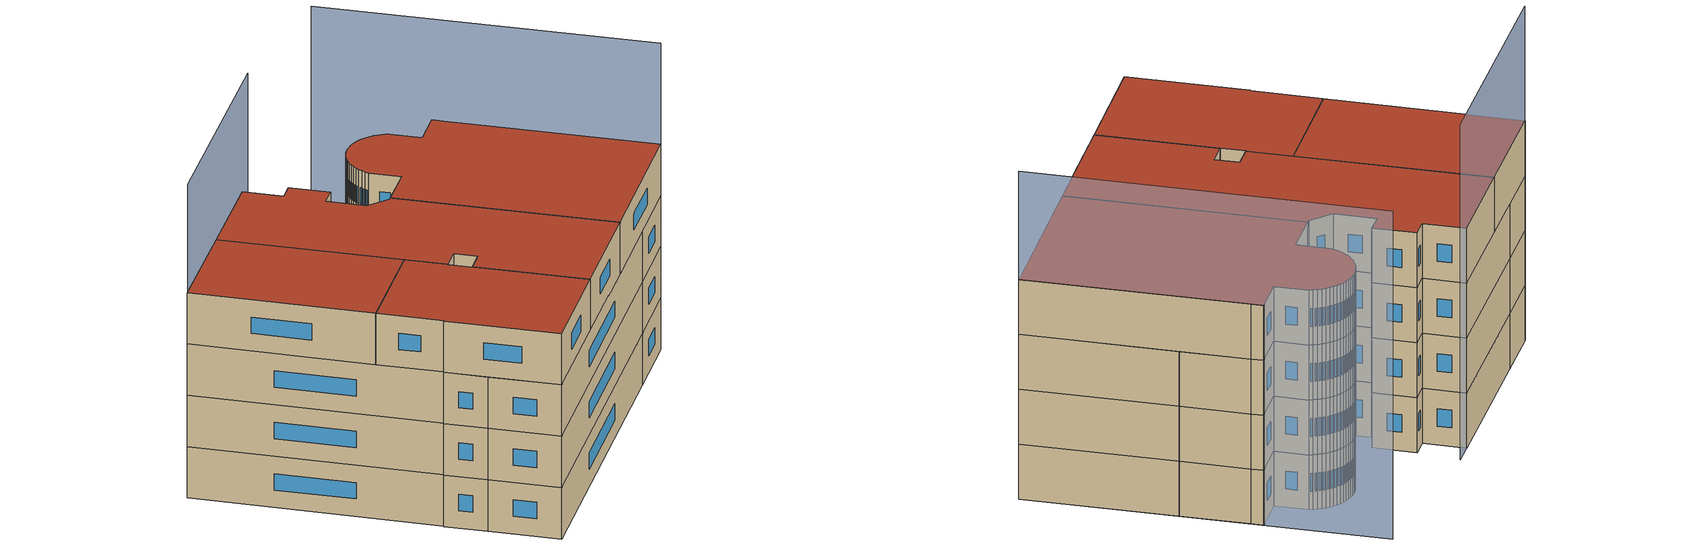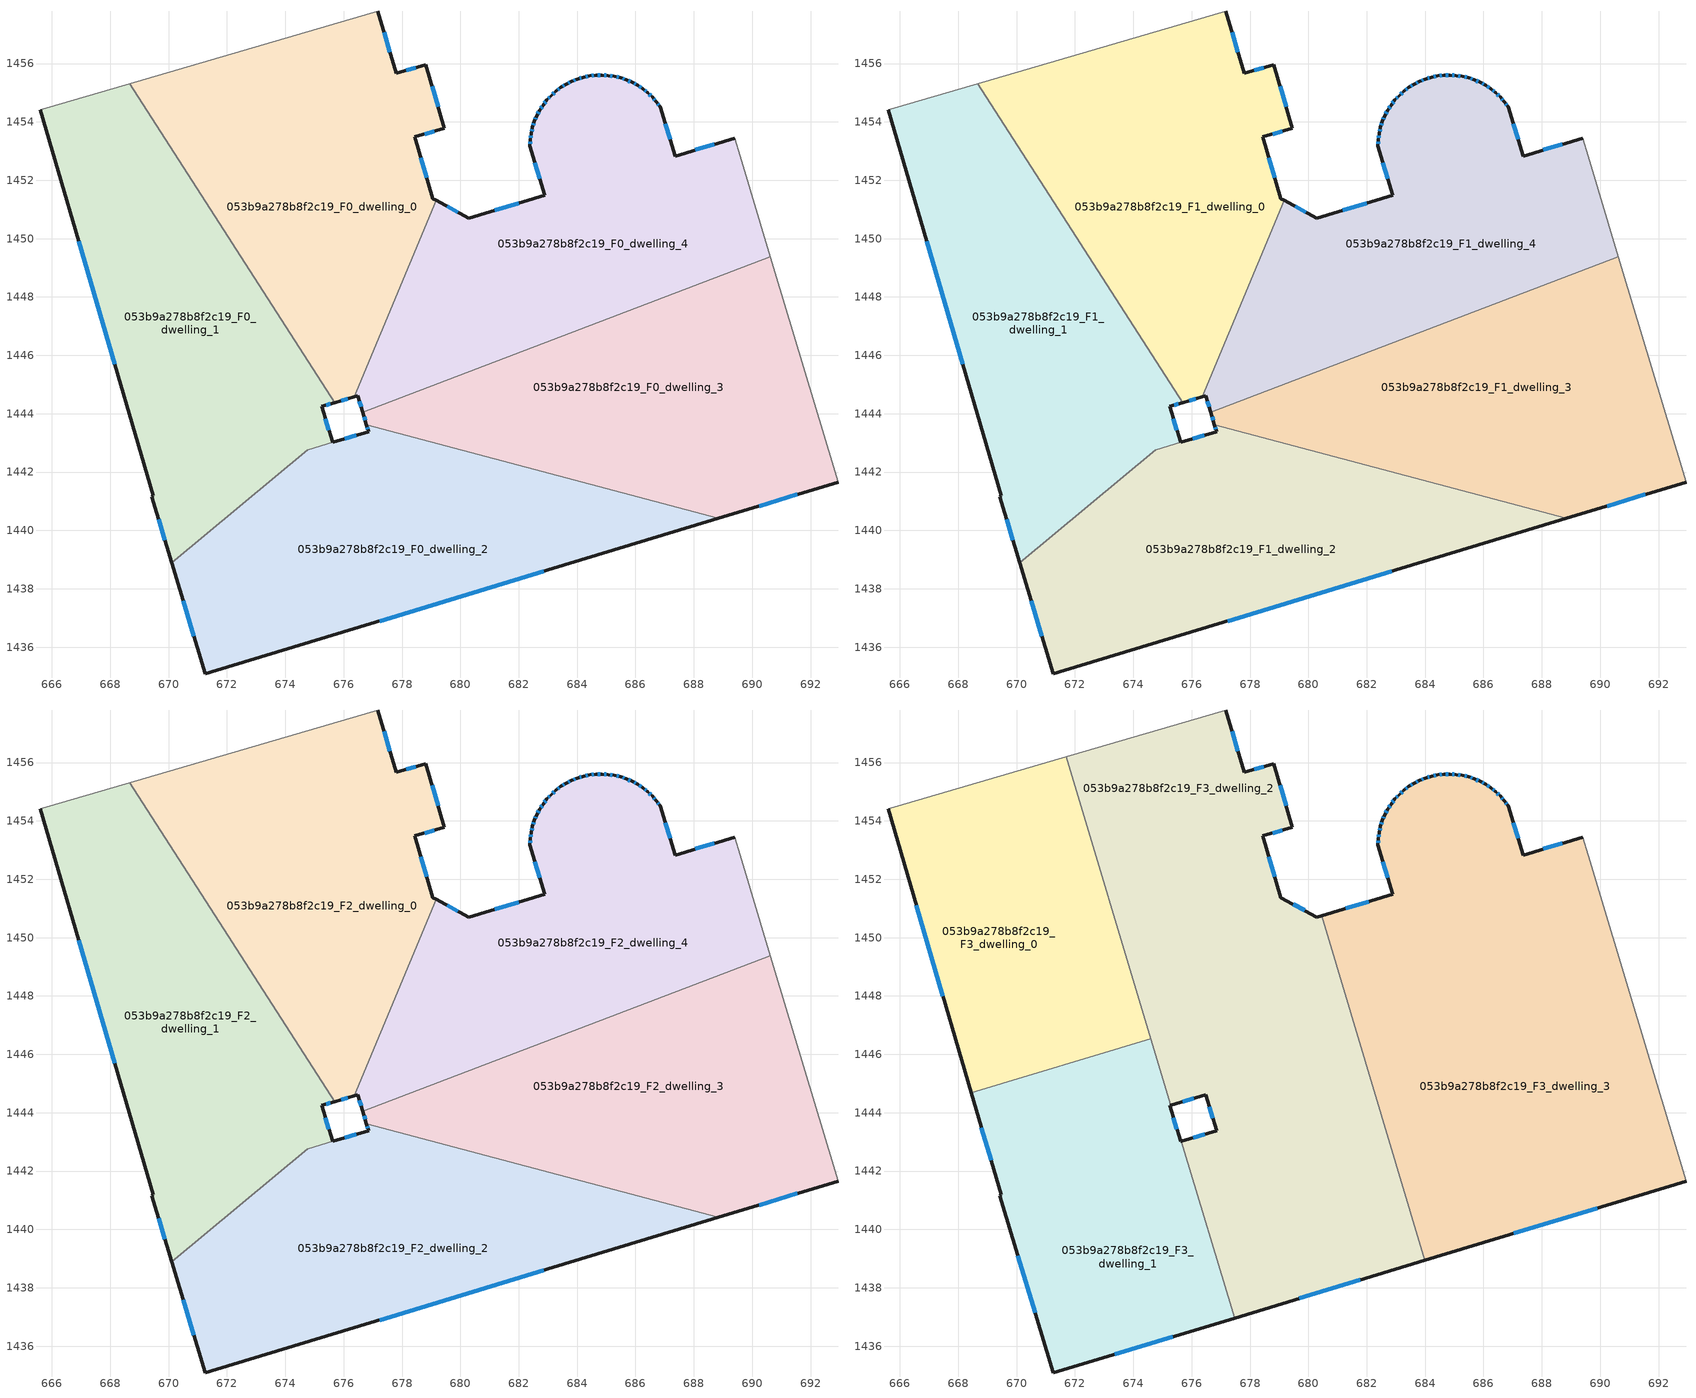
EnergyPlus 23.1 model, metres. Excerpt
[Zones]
053b9a278b8f2c19_F0_dwelling_0
 floor ground (EU_floor_Construction): 678.81,1455.96 679.45,1453.78 678.44,1453.48 679.05,1451.37 679.17,1451.31 676.37,1444.59 675.69,1444.38 668.66,1455.31 677.17,1457.8 677.8,1455.66 z0
 wall outside (EU_wall_Construction): 679.17,1451.31 679.05,1451.37 678.44,1453.48 679.45,1453.78 678.81,1455.96 677.8,1455.66 677.17,1457.8 / 675.69,1444.38 676.37,1444.59 z0:3
 wall to 053b9a278b8f2c19_F0_dwelling_4 (EU_wall_Construction): 676.37,1444.59 679.17,1451.31 z0:3
 wall to 053b9a278b8f2c19_F0_dwelling_1 (EU_wall_Construction): 668.66,1455.31 675.69,1444.38 z0:3
 wall adiabatic (EU_wall_Construction): 677.17,1457.8 668.66,1455.31 z0:3
 window (EU_Window_Construction): 678.84,1452.09 678.65,1452.77 / 675.92,1444.45 676.14,1444.52 / 677.59,1456.39 677.38,1457.07 / 678.47,1455.86 678.14,1455.76 / 679.23,1454.52 679.03,1455.22 / 678.78,1453.58 679.11,1453.68 z1.02:1.98
053b9a278b8f2c19_F0_dwelling_1
 floor ground (EU_floor_Construction): 668.66,1455.31 675.69,1444.38 675.25,1444.25 675.62,1443.01 674.78,1442.76 670.11,1438.89 669.42,1441.16 669.47,1441.19 665.59,1454.42 665.66,1454.43 z0
 wall outside (EU_wall_Construction): 665.59,1454.42 669.47,1441.19 669.42,1441.16 670.11,1438.89 / 675.62,1443.01 675.25,1444.25 675.69,1444.38 z0:3
 wall adiabatic (EU_wall_Construction): 668.66,1455.31 665.66,1454.43 665.59,1454.42 z0:3
 wall to 053b9a278b8f2c19_F0_dwelling_2 (EU_wall_Construction): 670.11,1438.89 674.78,1442.76 675.62,1443.01 z0:3
 window (EU_Window_Construction): 669.66,1440.38 669.87,1439.66 / 666.91,1449.92 668.15,1445.69 / 675.4,1444.29 675.54,1444.34 / 675.49,1443.43 675.37,1443.83 z1.02:1.98
053b9a278b8f2c19_F0_dwelling_2
 floor ground (EU_floor_Construction): 688.84,1440.41 671.26,1435.08 670.11,1438.89 674.78,1442.76 676.85,1443.39 676.78,1443.62 z0
 wall outside (EU_wall_Construction): 676.78,1443.62 676.85,1443.39 675.62,1443.02 / 670.11,1438.89 671.26,1435.08 688.84,1440.41 z0:3
 wall to 053b9a278b8f2c19_F0_dwelling_3 (EU_wall_Construction): 688.84,1440.41 676.78,1443.62 z0:3
 window (EU_Window_Construction): 676.43,1443.26 676.04,1443.14 / 676.81,1443.54 676.83,1443.47 / 677.24,1436.89 682.86,1438.6 / 670.5,1437.59 670.87,1436.37 z1.02:1.98
053b9a278b8f2c19_F0_dwelling_3
 floor ground (EU_floor_Construction): 690.62,1449.38 692.94,1441.66 688.84,1440.41 676.78,1443.62 676.65,1444.05 z0
 wall outside (EU_wall_Construction): 676.65,1444.05 676.78,1443.62 / 688.84,1440.41 692.94,1441.66 z0:3
 wall to 053b9a278b8f2c19_F0_dwelling_4 (EU_wall_Construction): 690.62,1449.38 676.65,1444.05 z0:3
 wall adiabatic (EU_wall_Construction): 692.94,1441.66 690.62,1449.38 z0:3
 window (EU_Window_Construction): 676.7,1443.9 676.74,1443.77 / 690.23,1440.84 691.54,1441.23 z1.02:1.98
053b9a278b8f2c19_F0_dwelling_4
 floor ground (EU_floor_Construction): 689.4,1453.44 689.59,1452.83 690.62,1449.38 676.65,1444.05 676.48,1444.62 676.37,1444.59 679.17,1451.31 680.29,1450.71 682.89,1451.48 682.38,1453.18 682.4,1453.39 682.42,1453.6 682.47,1453.81 682.54,1454.01 682.61,1454.21 682.72,1454.41 682.84,1454.58 682.96,1454.75 683.11,1454.9 683.27,1455.06 683.45,1455.18 683.62,1455.29 683.81,1455.39 684.01,1455.47 684.22,1455.53 684.43,1455.58 684.64,1455.6 684.86,1455.6 685.07,1455.59 685.28,1455.56 685.49,1455.51 685.69,1455.44 685.89,1455.35 686.07,1455.25 686.26,1455.14 686.42,1455 686.57,1454.85 686.71,1454.69 686.85,1454.52 687.36,1452.83 z0
 wall outside (EU_wall_Construction): 689.4,1453.44 687.36,1452.83 686.85,1454.52 686.71,1454.69 686.57,1454.85 686.42,1455 686.26,1455.14 686.07,1455.25 685.89,1455.35 685.69,1455.44 685.49,1455.51 685.28,1455.56 685.07,1455.59 684.86,1455.6 684.64,1455.6 684.43,1455.58 684.22,1455.53 684.01,1455.47 683.81,1455.39 683.62,1455.29 683.45,1455.18 683.27,1455.06 683.11,1454.9 682.96,1454.75 682.84,1454.58 682.72,1454.41 682.61,1454.21 682.54,1454.01 682.47,1453.81 682.42,1453.6 682.4,1453.39 682.38,1453.18 682.89,1451.48 680.29,1450.71 679.17,1451.31 / 676.37,1444.59 676.48,1444.62 676.65,1444.05 z0:3
 wall adiabatic (EU_wall_Construction): 690.62,1449.38 689.59,1452.83 689.4,1453.44 z0:3
 window (EU_Window_Construction): 682.55,1452.6 682.72,1452.06 / 682.39,1453.32 682.39,1453.25 / 682.41,1453.53 682.41,1453.46 / 682.45,1453.74 682.44,1453.67 / 682.51,1453.95 682.49,1453.88 / 682.59,1454.15 682.56,1454.08 / 682.68,1454.34 682.65,1454.28 / 682.8,1454.52 682.76,1454.47 / 682.92,1454.69 682.88,1454.64 / 683.06,1454.85 683.01,1454.8 / 683.21,1455 683.16,1454.96 / 683.39,1455.14 683.33,1455.1 / 683.56,1455.25 683.51,1455.22 / 683.75,1455.35 683.69,1455.32 / 683.94,1455.44 683.88,1455.41 / 684.15,1455.51 684.08,1455.49 / 684.36,1455.56 684.29,1455.55 / 684.57,1455.59 684.5,1455.58 / 684.78,1455.6 684.71,1455.6 / 685,1455.59 684.93,1455.6 / 685.21,1455.57 685.14,1455.58 / 685.42,1455.53 685.35,1455.55 / 685.62,1455.46 685.56,1455.49 / 685.82,1455.38 685.76,1455.41 / 686.01,1455.29 685.95,1455.32 / 686.19,1455.18 686.14,1455.22 / 686.36,1455.05 686.31,1455.09 / 686.52,1454.9 686.47,1454.95 / 686.67,1454.74 686.62,1454.8 / 686.8,1454.58 686.76,1454.63 / 687.18,1453.4 687.02,1453.94 / 688.7,1453.23 688.05,1453.04 / 676.54,1444.43 676.59,1444.24 / 679.91,1450.91 679.55,1451.1 / 682.01,1451.22 681.18,1450.97 z1.02:1.98
053b9a278b8f2c19_F1_dwelling_0
 floor to 053b9a278b8f2c19_F0_dwelling_0 (EU_floor_Construction): 678.81,1455.96 679.45,1453.78 678.44,1453.48 679.05,1451.37 679.17,1451.31 676.37,1444.59 675.69,1444.38 668.66,1455.31 677.17,1457.8 677.8,1455.66 z3
 wall outside (EU_wall_Construction): 679.17,1451.31 679.05,1451.37 678.44,1453.48 679.45,1453.78 678.81,1455.96 677.8,1455.66 677.17,1457.8 / 675.69,1444.38 676.37,1444.59 z3:6
 wall to 053b9a278b8f2c19_F1_dwelling_4 (EU_wall_Construction): 676.37,1444.59 679.17,1451.31 z3:6
 wall to 053b9a278b8f2c19_F1_dwelling_1 (EU_wall_Construction): 668.66,1455.31 675.69,1444.38 z3:6
 wall adiabatic (EU_wall_Construction): 677.17,1457.8 668.66,1455.31 z3:6
 window (EU_Window_Construction): 678.84,1452.09 678.65,1452.77 / 675.92,1444.45 676.14,1444.52 / 677.59,1456.39 677.38,1457.07 / 678.47,1455.86 678.14,1455.76 / 679.23,1454.52 679.03,1455.22 / 678.78,1453.58 679.11,1453.68 z4.02:4.98
053b9a278b8f2c19_F1_dwelling_1
 floor to 053b9a278b8f2c19_F0_dwelling_1 (EU_floor_Construction): 668.66,1455.31 675.69,1444.38 675.25,1444.25 675.62,1443.01 674.78,1442.76 670.11,1438.89 669.42,1441.16 669.47,1441.19 665.59,1454.42 665.66,1454.43 z3
 wall outside (EU_wall_Construction): 665.59,1454.42 669.47,1441.19 669.42,1441.16 670.11,1438.89 / 675.62,1443.01 675.25,1444.25 675.69,1444.38 z3:6
 wall adiabatic (EU_wall_Construction): 668.66,1455.31 665.66,1454.43 665.59,1454.42 z3:6
 wall to 053b9a278b8f2c19_F1_dwelling_2 (EU_wall_Construction): 670.11,1438.89 674.78,1442.76 675.62,1443.01 z3:6
 window (EU_Window_Construction): 669.66,1440.38 669.87,1439.66 / 666.91,1449.92 668.15,1445.69 / 675.4,1444.29 675.54,1444.34 / 675.49,1443.43 675.37,1443.83 z4.02:4.98
053b9a278b8f2c19_F1_dwelling_2
 floor to 053b9a278b8f2c19_F0_dwelling_2 (EU_floor_Construction): 688.84,1440.41 671.26,1435.08 670.11,1438.89 674.78,1442.76 676.85,1443.39 676.78,1443.62 z3
 wall outside (EU_wall_Construction): 676.78,1443.62 676.85,1443.39 675.62,1443.02 / 670.11,1438.89 671.26,1435.08 688.84,1440.41 z3:6
 wall to 053b9a278b8f2c19_F1_dwelling_3 (EU_wall_Construction): 688.84,1440.41 676.78,1443.62 z3:6
 window (EU_Window_Construction): 676.43,1443.26 676.04,1443.14 / 676.81,1443.54 676.83,1443.47 / 677.24,1436.89 682.86,1438.6 / 670.5,1437.59 670.87,1436.37 z4.02:4.98
053b9a278b8f2c19_F1_dwelling_3
 floor to 053b9a278b8f2c19_F0_dwelling_3 (EU_floor_Construction): 690.62,1449.38 692.94,1441.66 688.84,1440.41 676.78,1443.62 676.65,1444.05 z3
 wall outside (EU_wall_Construction): 676.65,1444.05 676.78,1443.62 / 688.84,1440.41 692.94,1441.66 z3:6
 wall to 053b9a278b8f2c19_F1_dwelling_4 (EU_wall_Construction): 690.62,1449.38 676.65,1444.05 z3:6
 wall adiabatic (EU_wall_Construction): 692.94,1441.66 690.62,1449.38 z3:6
 window (EU_Window_Construction): 676.7,1443.9 676.74,1443.77 / 690.23,1440.84 691.54,1441.23 z4.02:4.98
053b9a278b8f2c19_F1_dwelling_4
 floor to 053b9a278b8f2c19_F0_dwelling_4 (EU_floor_Construction): 689.4,1453.44 689.59,1452.83 690.62,1449.38 676.65,1444.05 676.48,1444.62 676.37,1444.59 679.17,1451.31 680.29,1450.71 682.89,1451.48 682.38,1453.18 682.4,1453.39 682.42,1453.6 682.47,1453.81 682.54,1454.01 682.61,1454.21 682.72,1454.41 682.84,1454.58 682.96,1454.75 683.11,1454.9 683.27,1455.06 683.45,1455.18 683.62,1455.29 683.81,1455.39 684.01,1455.47 684.22,1455.53 684.43,1455.58 684.64,1455.6 684.86,1455.6 685.07,1455.59 685.28,1455.56 685.49,1455.51 685.69,1455.44 685.89,1455.35 686.07,1455.25 686.26,1455.14 686.42,1455 686.57,1454.85 686.71,1454.69 686.85,1454.52 687.36,1452.83 z3
 wall outside (EU_wall_Construction): 689.4,1453.44 687.36,1452.83 686.85,1454.52 686.71,1454.69 686.57,1454.85 686.42,1455 686.26,1455.14 686.07,1455.25 685.89,1455.35 685.69,1455.44 685.49,1455.51 685.28,1455.56 685.07,1455.59 684.86,1455.6 684.64,1455.6 684.43,1455.58 684.22,1455.53 684.01,1455.47 683.81,1455.39 683.62,1455.29 683.45,1455.18 683.27,1455.06 683.11,1454.9 682.96,1454.75 682.84,1454.58 682.72,1454.41 682.61,1454.21 682.54,1454.01 682.47,1453.81 682.42,1453.6 682.4,1453.39 682.38,1453.18 682.89,1451.48 680.29,1450.71 679.17,1451.31 / 676.37,1444.59 676.48,1444.62 676.65,1444.05 z3:6
 wall adiabatic (EU_wall_Construction): 690.62,1449.38 689.59,1452.83 689.4,1453.44 z3:6
 window (EU_Window_Construction): 682.55,1452.6 682.72,1452.06 / 682.39,1453.32 682.39,1453.25 / 682.41,1453.53 682.41,1453.46 / 682.45,1453.74 682.44,1453.67 / 682.51,1453.95 682.49,1453.88 / 682.59,1454.15 682.56,1454.08 / 682.68,1454.34 682.65,1454.28 / 682.8,1454.52 682.76,1454.47 / 682.92,1454.69 682.88,1454.64 / 683.06,1454.85 683.01,1454.8 / 683.21,1455 683.16,1454.96 / 683.39,1455.14 683.33,1455.1 / 683.56,1455.25 683.51,1455.22 / 683.75,1455.35 683.69,1455.32 / 683.94,1455.44 683.88,1455.41 / 684.15,1455.51 684.08,1455.49 / 684.36,1455.56 684.29,1455.55 / 684.57,1455.59 684.5,1455.58 / 684.78,1455.6 684.71,1455.6 / 685,1455.59 684.93,1455.6 / 685.21,1455.57 685.14,1455.58 / 685.42,1455.53 685.35,1455.55 / 685.62,1455.46 685.56,1455.49 / 685.82,1455.38 685.76,1455.41 / 686.01,1455.29 685.95,1455.32 / 686.19,1455.18 686.14,1455.22 / 686.36,1455.05 686.31,1455.09 / 686.52,1454.9 686.47,1454.95 / 686.67,1454.74 686.62,1454.8 / 686.8,1454.58 686.76,1454.63 / 687.18,1453.4 687.02,1453.94 / 688.7,1453.23 688.05,1453.04 / 676.54,1444.43 676.59,1444.24 / 679.91,1450.91 679.55,1451.1 / 682.01,1451.22 681.18,1450.97 z4.02:4.98
053b9a278b8f2c19_F2_dwelling_0
 floor to 053b9a278b8f2c19_F1_dwelling_0 (EU_floor_Construction): 678.81,1455.96 679.45,1453.78 678.44,1453.48 679.05,1451.37 679.17,1451.31 676.37,1444.59 675.69,1444.38 668.66,1455.31 677.17,1457.8 677.8,1455.66 z6
 wall outside (EU_wall_Construction): 679.17,1451.31 679.05,1451.37 678.44,1453.48 679.45,1453.78 678.81,1455.96 677.8,1455.66 677.17,1457.8 / 675.69,1444.38 676.37,1444.59 z6:9
 wall to 053b9a278b8f2c19_F2_dwelling_4 (EU_wall_Construction): 676.37,1444.59 679.17,1451.31 z6:9
 wall to 053b9a278b8f2c19_F2_dwelling_1 (EU_wall_Construction): 668.66,1455.31 675.69,1444.38 z6:9
 wall adiabatic (EU_wall_Construction): 677.17,1457.8 668.66,1455.31 z6:9
 window (EU_Window_Construction): 678.84,1452.09 678.65,1452.77 / 675.92,1444.45 676.14,1444.52 / 677.59,1456.39 677.38,1457.07 / 678.47,1455.86 678.14,1455.76 / 679.23,1454.52 679.03,1455.22 / 678.78,1453.58 679.11,1453.68 z7.02:7.98
053b9a278b8f2c19_F2_dwelling_1
 floor to 053b9a278b8f2c19_F1_dwelling_1 (EU_floor_Construction): 668.66,1455.31 675.69,1444.38 675.25,1444.25 675.62,1443.01 674.78,1442.76 670.11,1438.89 669.42,1441.16 669.47,1441.19 665.59,1454.42 665.66,1454.43 z6
 wall outside (EU_wall_Construction): 665.59,1454.42 669.47,1441.19 669.42,1441.16 670.11,1438.89 / 675.62,1443.01 675.25,1444.25 675.69,1444.38 z6:9
 wall adiabatic (EU_wall_Construction): 668.66,1455.31 665.66,1454.43 665.59,1454.42 z6:9
 wall to 053b9a278b8f2c19_F2_dwelling_2 (EU_wall_Construction): 670.11,1438.89 674.78,1442.76 675.62,1443.01 z6:9
 window (EU_Window_Construction): 669.66,1440.38 669.87,1439.66 / 666.91,1449.92 668.15,1445.69 / 675.4,1444.29 675.54,1444.34 / 675.49,1443.43 675.37,1443.83 z7.02:7.98
053b9a278b8f2c19_F2_dwelling_2
 floor to 053b9a278b8f2c19_F1_dwelling_2 (EU_floor_Construction): 688.84,1440.41 671.26,1435.08 670.11,1438.89 674.78,1442.76 676.85,1443.39 676.78,1443.62 z6
 wall outside (EU_wall_Construction): 676.78,1443.62 676.85,1443.39 675.62,1443.02 / 670.11,1438.89 671.26,1435.08 688.84,1440.41 z6:9
 wall to 053b9a278b8f2c19_F2_dwelling_3 (EU_wall_Construction): 688.84,1440.41 676.78,1443.62 z6:9
 window (EU_Window_Construction): 676.43,1443.26 676.04,1443.14 / 676.81,1443.54 676.83,1443.47 / 677.24,1436.89 682.86,1438.6 / 670.5,1437.59 670.87,1436.37 z7.02:7.98
053b9a278b8f2c19_F2_dwelling_3
 floor to 053b9a278b8f2c19_F1_dwelling_3 (EU_floor_Construction): 690.62,1449.38 692.94,1441.66 688.84,1440.41 676.78,1443.62 676.65,1444.05 z6
 wall outside (EU_wall_Construction): 676.65,1444.05 676.78,1443.62 / 688.84,1440.41 692.94,1441.66 z6:9
 wall to 053b9a278b8f2c19_F2_dwelling_4 (EU_wall_Construction): 690.62,1449.38 676.65,1444.05 z6:9
 wall adiabatic (EU_wall_Construction): 692.94,1441.66 690.62,1449.38 z6:9
 window (EU_Window_Construction): 676.7,1443.9 676.74,1443.77 / 690.23,1440.84 691.54,1441.23 z7.02:7.98
053b9a278b8f2c19_F2_dwelling_4
 floor to 053b9a278b8f2c19_F1_dwelling_4 (EU_floor_Construction): 689.4,1453.44 689.59,1452.83 690.62,1449.38 676.65,1444.05 676.48,1444.62 676.37,1444.59 679.17,1451.31 680.29,1450.71 682.89,1451.48 682.38,1453.18 682.4,1453.39 682.42,1453.6 682.47,1453.81 682.54,1454.01 682.61,1454.21 682.72,1454.41 682.84,1454.58 682.96,1454.75 683.11,1454.9 683.27,1455.06 683.45,1455.18 683.62,1455.29 683.81,1455.39 684.01,1455.47 684.22,1455.53 684.43,1455.58 684.64,1455.6 684.86,1455.6 685.07,1455.59 685.28,1455.56 685.49,1455.51 685.69,1455.44 685.89,1455.35 686.07,1455.25 686.26,1455.14 686.42,1455 686.57,1454.85 686.71,1454.69 686.85,1454.52 687.36,1452.83 z6
 wall outside (EU_wall_Construction): 689.4,1453.44 687.36,1452.83 686.85,1454.52 686.71,1454.69 686.57,1454.85 686.42,1455 686.26,1455.14 686.07,1455.25 685.89,1455.35 685.69,1455.44 685.49,1455.51 685.28,1455.56 685.07,1455.59 684.86,1455.6 684.64,1455.6 684.43,1455.58 684.22,1455.53 684.01,1455.47 683.81,1455.39 683.62,1455.29 683.45,1455.18 683.27,1455.06 683.11,1454.9 682.96,1454.75 682.84,1454.58 682.72,1454.41 682.61,1454.21 682.54,1454.01 682.47,1453.81 682.42,1453.6 682.4,1453.39 682.38,1453.18 682.89,1451.48 680.29,1450.71 679.17,1451.31 / 676.37,1444.59 676.48,1444.62 676.65,1444.05 z6:9
 wall adiabatic (EU_wall_Construction): 690.62,1449.38 689.59,1452.83 689.4,1453.44 z6:9
 window (EU_Window_Construction): 682.55,1452.6 682.72,1452.06 / 682.39,1453.32 682.39,1453.25 / 682.41,1453.53 682.41,1453.46 / 682.45,1453.74 682.44,1453.67 / 682.51,1453.95 682.49,1453.88 / 682.59,1454.15 682.56,1454.08 / 682.68,1454.34 682.65,1454.28 / 682.8,1454.52 682.76,1454.47 / 682.92,1454.69 682.88,1454.64 / 683.06,1454.85 683.01,1454.8 / 683.21,1455 683.16,1454.96 / 683.39,1455.14 683.33,1455.1 / 683.56,1455.25 683.51,1455.22 / 683.75,1455.35 683.69,1455.32 / 683.94,1455.44 683.88,1455.41 / 684.15,1455.51 684.08,1455.49 / 684.36,1455.56 684.29,1455.55 / 684.57,1455.59 684.5,1455.58 / 684.78,1455.6 684.71,1455.6 / 685,1455.59 684.93,1455.6 / 685.21,1455.57 685.14,1455.58 / 685.42,1455.53 685.35,1455.55 / 685.62,1455.46 685.56,1455.49 / 685.82,1455.38 685.76,1455.41 / 686.01,1455.29 685.95,1455.32 / 686.19,1455.18 686.14,1455.22 / 686.36,1455.05 686.31,1455.09 / 686.52,1454.9 686.47,1454.95 / 686.67,1454.74 686.62,1454.8 / 686.8,1454.58 686.76,1454.63 / 687.18,1453.4 687.02,1453.94 / 688.7,1453.23 688.05,1453.04 / 676.54,1444.43 676.59,1444.24 / 679.91,1450.91 679.55,1451.1 / 682.01,1451.22 681.18,1450.97 z7.02:7.98
053b9a278b8f2c19_F3_dwelling_0
 floor to 053b9a278b8f2c19_F2_dwelling_1 (EU_floor_Construction): 668.66,1455.31 674.36,1446.45 668.45,1444.68 665.59,1454.42 665.66,1454.43 z9
 floor to 053b9a278b8f2c19_F2_dwelling_0 (EU_floor_Construction): 671.69,1456.2 674.6,1446.53 674.36,1446.45 668.66,1455.31 z9
 wall outside (EU_wall_Construction): 665.59,1454.42 668.45,1444.68 z9:12
 wall to 053b9a278b8f2c19_F3_dwelling_1 (EU_wall_Construction): 668.45,1444.68 674.6,1446.53 z9:12
 wall adiabatic (EU_wall_Construction): 671.69,1456.2 665.66,1454.43 665.59,1454.42 z9:12
 wall to 053b9a278b8f2c19_F3_dwelling_2 (EU_wall_Construction): 674.6,1446.53 671.69,1456.2 z9:12
 window (EU_Window_Construction): 666.56,1451.11 667.48,1447.99 z10.02:10.98
 roof outside (EU_roof_Construction): 674.6,1446.53 671.69,1456.2 665.66,1454.43 665.59,1454.42 668.45,1444.68 z12
053b9a278b8f2c19_F3_dwelling_1
 floor to 053b9a278b8f2c19_F2_dwelling_2 (EU_floor_Construction): 675.65,1443.02 677.47,1436.96 671.26,1435.08 670.11,1438.89 674.78,1442.76 z9
 floor to 053b9a278b8f2c19_F2_dwelling_1 (EU_floor_Construction): 674.85,1445.69 675.28,1444.26 675.25,1444.25 675.62,1443.01 674.78,1442.76 670.11,1438.89 669.42,1441.16 669.47,1441.19 668.45,1444.68 674.36,1446.45 z9
 floor to 053b9a278b8f2c19_F2_dwelling_0 (EU_floor_Construction): 674.6,1446.53 674.85,1445.69 674.36,1446.45 z9
 wall outside (EU_wall_Construction): 675.65,1443.02 675.62,1443.01 675.25,1444.25 675.28,1444.26 / 668.45,1444.68 669.47,1441.19 669.42,1441.16 671.26,1435.08 677.47,1436.96 z9:12
 wall to 053b9a278b8f2c19_F3_dwelling_2 (EU_wall_Construction): 677.47,1436.96 675.65,1443.02 / 675.28,1444.26 674.6,1446.53 z9:12
 window (EU_Window_Construction): 675.49,1443.43 675.37,1443.83 / 673.37,1435.72 675.35,1436.32 / 670.05,1439.09 670.63,1437.15 / 668.8,1443.49 669.12,1442.38 z10.02:10.98
 roof outside (EU_roof_Construction): 677.47,1436.96 675.65,1443.02 675.62,1443.01 675.25,1444.25 675.28,1444.26 674.6,1446.53 668.45,1444.68 669.47,1441.19 669.42,1441.16 671.26,1435.08 z12
053b9a278b8f2c19_F3_dwelling_2
 floor to 053b9a278b8f2c19_F2_dwelling_0 (EU_floor_Construction): 678.81,1455.96 679.45,1453.78 678.44,1453.48 679.05,1451.37 679.17,1451.31 676.37,1444.59 675.69,1444.38 674.85,1445.69 671.69,1456.2 677.17,1457.8 677.8,1455.66 z9
 floor to 053b9a278b8f2c19_F2_dwelling_2 (EU_floor_Construction): 683.09,1441.94 683.99,1438.94 677.47,1436.96 675.65,1443.02 676.85,1443.39 676.78,1443.62 z9
 floor to 053b9a278b8f2c19_F2_dwelling_3 (EU_floor_Construction): 681.86,1446.04 683.09,1441.94 676.78,1443.62 676.65,1444.05 z9
 floor to 053b9a278b8f2c19_F2_dwelling_4 (EU_floor_Construction): 680.45,1450.75 681.86,1446.04 676.65,1444.05 676.48,1444.62 676.37,1444.59 679.17,1451.31 680.29,1450.71 z9
 floor to 053b9a278b8f2c19_F2_dwelling_1 (EU_floor_Construction): 674.85,1445.69 675.69,1444.38 675.28,1444.26 z9
 wall outside (EU_wall_Construction): 680.45,1450.75 680.29,1450.71 679.05,1451.37 678.44,1453.48 679.45,1453.78 678.81,1455.96 677.8,1455.66 677.17,1457.8 / 677.47,1436.96 683.99,1438.94 / 675.28,1444.26 676.48,1444.62 676.85,1443.39 675.65,1443.02 z9:12
 wall to 053b9a278b8f2c19_F3_dwelling_3 (EU_wall_Construction): 683.99,1438.94 680.45,1450.75 z9:12
 wall adiabatic (EU_wall_Construction): 677.17,1457.8 671.69,1456.2 z9:12
 window (EU_Window_Construction): 679.69,1437.64 681.77,1438.27 / 676.44,1443.26 676.06,1443.15 / 676.61,1444.2 676.73,1443.81 / 675.69,1444.38 676.07,1444.5 / 677.59,1456.39 677.38,1457.07 / 678.47,1455.86 678.14,1455.76 / 679.23,1454.52 679.03,1455.22 / 678.78,1453.58 679.11,1453.68 / 678.84,1452.09 678.65,1452.77 / 679.87,1450.93 679.48,1451.15 z10.02:10.98
 roof outside (EU_roof_Construction): 683.99,1438.94 680.45,1450.75 680.29,1450.71 679.05,1451.37 678.44,1453.48 679.45,1453.78 678.81,1455.96 677.8,1455.66 677.17,1457.8 671.69,1456.2 675.28,1444.26 676.48,1444.62 676.85,1443.39 675.65,1443.02 677.47,1436.96 z12
053b9a278b8f2c19_F3_dwelling_3
 floor to 053b9a278b8f2c19_F2_dwelling_3 (EU_floor_Construction): 690.62,1449.38 692.94,1441.66 688.84,1440.41 683.09,1441.94 681.86,1446.04 z9
 floor to 053b9a278b8f2c19_F2_dwelling_4 (EU_floor_Construction): 689.4,1453.44 689.59,1452.83 690.62,1449.38 681.86,1446.04 680.45,1450.75 682.89,1451.48 682.38,1453.18 682.4,1453.39 682.42,1453.6 682.47,1453.81 682.54,1454.01 682.61,1454.21 682.72,1454.41 682.84,1454.58 682.96,1454.75 683.11,1454.9 683.27,1455.06 683.45,1455.18 683.62,1455.29 683.81,1455.39 684.01,1455.47 684.22,1455.53 684.43,1455.58 684.64,1455.6 684.86,1455.6 685.07,1455.59 685.28,1455.56 685.49,1455.51 685.69,1455.44 685.89,1455.35 686.07,1455.25 686.26,1455.14 686.42,1455 686.57,1454.85 686.71,1454.69 686.85,1454.52 687.36,1452.83 z9
 floor to 053b9a278b8f2c19_F2_dwelling_2 (EU_floor_Construction): 688.84,1440.41 683.99,1438.94 683.09,1441.94 z9
 wall outside (EU_wall_Construction): 689.4,1453.44 687.36,1452.83 686.85,1454.52 686.71,1454.69 686.57,1454.85 686.42,1455 686.26,1455.14 686.07,1455.25 685.89,1455.35 685.69,1455.44 685.49,1455.51 685.28,1455.56 685.07,1455.59 684.86,1455.6 684.64,1455.6 684.43,1455.58 684.22,1455.53 684.01,1455.47 683.81,1455.39 683.62,1455.29 683.45,1455.18 683.27,1455.06 683.11,1454.9 682.96,1454.75 682.84,1454.58 682.72,1454.41 682.61,1454.21 682.54,1454.01 682.47,1453.81 682.42,1453.6 682.4,1453.39 682.38,1453.18 682.89,1451.48 680.45,1450.75 / 683.99,1438.94 692.94,1441.66 z9:12
 wall adiabatic (EU_wall_Construction): 692.94,1441.66 689.59,1452.83 689.4,1453.44 z9:12
 window (EU_Window_Construction): 682.45,1453.74 682.44,1453.67 / 682.51,1453.95 682.49,1453.88 / 682.59,1454.15 682.56,1454.08 / 682.68,1454.34 682.65,1454.28 / 682.8,1454.52 682.76,1454.47 / 682.92,1454.69 682.88,1454.64 / 683.06,1454.85 683.01,1454.8 / 683.21,1455 683.16,1454.96 / 683.39,1455.14 683.33,1455.1 / 683.56,1455.25 683.51,1455.22 / 683.75,1455.35 683.69,1455.32 / 683.94,1455.44 683.88,1455.41 / 684.15,1455.51 684.08,1455.49 / 684.36,1455.56 684.29,1455.55 / 684.57,1455.59 684.5,1455.58 / 684.78,1455.6 684.71,1455.6 / 685,1455.59 684.93,1455.6 / 685.21,1455.57 685.14,1455.58 / 685.42,1455.53 685.35,1455.55 / 685.62,1455.46 685.56,1455.49 / 685.82,1455.38 685.76,1455.41 / 686.01,1455.29 685.95,1455.32 / 686.19,1455.18 686.14,1455.22 / 686.36,1455.05 686.31,1455.09 / 686.52,1454.9 686.47,1454.95 / 686.67,1454.74 686.62,1454.8 / 686.8,1454.58 686.76,1454.63 / 687.18,1453.4 687.02,1453.94 / 688.7,1453.23 688.05,1453.04 / 687.04,1439.87 689.9,1440.73 / 682.06,1451.23 681.28,1451 / 682.55,1452.6 682.72,1452.06 / 682.39,1453.32 682.39,1453.25 / 682.41,1453.53 682.41,1453.46 z10.02:10.98
 roof outside (EU_roof_Construction): 692.94,1441.66 689.59,1452.83 689.4,1453.44 687.36,1452.83 686.85,1454.52 686.71,1454.69 686.57,1454.85 686.42,1455 686.26,1455.14 686.07,1455.25 685.89,1455.35 685.69,1455.44 685.49,1455.51 685.28,1455.56 685.07,1455.59 684.86,1455.6 684.64,1455.6 684.43,1455.58 684.22,1455.53 684.01,1455.47 683.81,1455.39 683.62,1455.29 683.45,1455.18 683.27,1455.06 683.11,1454.9 682.96,1454.75 682.84,1454.58 682.72,1454.41 682.61,1454.21 682.54,1454.01 682.47,1453.81 682.42,1453.6 682.4,1453.39 682.38,1453.18 682.89,1451.48 680.45,1450.75 683.99,1438.94 z12
shading: 692.94,1441.66 687.54,1459.63 z0:17.9; 678.41,1458.16 665.66,1454.43 z0:18.3
[Building]
EU S2 Campaign: North Axis=0; Terrain=City; Solar Distribution=FullExterior
[Site:Location]
Vienna: Latitude=48; Longitude=16.5; Time Zone=1; Elevation=183
[SizingPeriod:WeatherFileDays]
AnnualSizingPeriod: Begin Month=1; Begin Day of Month=1; End Month=12; End Day of Month=31; Day of Week for Start Day=Monday; Use Weather File Daylight Saving Period=No; Use Weather File Rain and Snow Indicators=No
[MATERIAL]
EU_InternalMass_Material: Roughness=MediumRough; Thickness=0.1; Conductivity=1; Density=1800; Specific Heat=900; Thermal Absorptance=0.9; Solar Absorptance=0.7; Visible Absorptance=0.7
[MATERIAL:NOMASS] Roughness=MediumRough; Thermal Absorptance=0.9; Solar Absorptance=0.7; Visible Absorptance=0.7
Name | Thermal Resistance
EU_wall_NoMass | 0.942466
EU_roof_NoMass | 0.551687
EU_floor_NoMass | 0.66527
[WINDOWMATERIAL:SIMPLEGLAZINGSYSTEM]
EU_Window_SimpleGlazing: UFactor=2.03367; Solar Heat Gain Coefficient=0.65; Visible Transmittance=0.65
[CONSTRUCTION]
EU_wall_Construction: EU_wall_NoMass
EU_roof_Construction: EU_roof_NoMass
EU_floor_Construction: EU_floor_NoMass
EU_Window_Construction: EU_Window_SimpleGlazing
EU_InternalMass_Construction: EU_InternalMass_Material
[ZONE] Type=1; Multiplier=1; Ceiling Height=autocalculate; Floor Area=autocalculate; Part of Total Floor Area=Yes
Name | Volume
053b9a278b8f2c19_F0_dwelling_0; 053b9a278b8f2c19_F1_dwelling_0; 053b9a278b8f2c19_F2_dwelling_0 | 232.6875
053b9a278b8f2c19_F3_dwelling_0 | 193.909
053b9a278b8f2c19_F0_dwelling_1; 053b9a278b8f2c19_F1_dwelling_1; 053b9a278b8f2c19_F2_dwelling_1 | 233.175
053b9a278b8f2c19_F3_dwelling_1 | 193.917
053b9a278b8f2c19_F0_dwelling_2 | 232.172
053b9a278b8f2c19_F1_dwelling_2; 053b9a278b8f2c19_F2_dwelling_2 | 232.176
053b9a278b8f2c19_F3_dwelling_2 | 387.791
053b9a278b8f2c19_F0_dwelling_3; 053b9a278b8f2c19_F1_dwelling_3; 053b9a278b8f2c19_F2_dwelling_3 | 232.675
053b9a278b8f2c19_F3_dwelling_3 | 387.811
053b9a278b8f2c19_F0_dwelling_4; 053b9a278b8f2c19_F1_dwelling_4; 053b9a278b8f2c19_F2_dwelling_4 | 232.696
[INTERNALMASS] Construction=EU_InternalMass_Construction
Name | Zone or ZoneList | Surface Area
053b9a278b8f2c19_F0_dwelling_0_EU_InternalMass | 053b9a278b8f2c19_F0_dwelling_0 | 77.5629
053b9a278b8f2c19_F0_dwelling_1_EU_InternalMass | 053b9a278b8f2c19_F0_dwelling_1 | 77.7253
053b9a278b8f2c19_F0_dwelling_2_EU_InternalMass | 053b9a278b8f2c19_F0_dwelling_2 | 77.3922
053b9a278b8f2c19_F0_dwelling_3_EU_InternalMass | 053b9a278b8f2c19_F0_dwelling_3 | 77.5583
053b9a278b8f2c19_F0_dwelling_4_EU_InternalMass | 053b9a278b8f2c19_F0_dwelling_4 | 77.5649
053b9a278b8f2c19_F1_dwelling_0_EU_InternalMass | 053b9a278b8f2c19_F1_dwelling_0 | 77.5629
053b9a278b8f2c19_F1_dwelling_1_EU_InternalMass | 053b9a278b8f2c19_F1_dwelling_1 | 77.7253
053b9a278b8f2c19_F1_dwelling_2_EU_InternalMass | 053b9a278b8f2c19_F1_dwelling_2 | 77.3922
053b9a278b8f2c19_F1_dwelling_3_EU_InternalMass | 053b9a278b8f2c19_F1_dwelling_3 | 77.5583
053b9a278b8f2c19_F1_dwelling_4_EU_InternalMass | 053b9a278b8f2c19_F1_dwelling_4 | 77.5649
053b9a278b8f2c19_F2_dwelling_0_EU_InternalMass | 053b9a278b8f2c19_F2_dwelling_0 | 77.5629
053b9a278b8f2c19_F2_dwelling_1_EU_InternalMass | 053b9a278b8f2c19_F2_dwelling_1 | 77.7253
053b9a278b8f2c19_F2_dwelling_2_EU_InternalMass | 053b9a278b8f2c19_F2_dwelling_2 | 77.3922
053b9a278b8f2c19_F2_dwelling_3_EU_InternalMass | 053b9a278b8f2c19_F2_dwelling_3 | 77.5583
053b9a278b8f2c19_F2_dwelling_4_EU_InternalMass | 053b9a278b8f2c19_F2_dwelling_4 | 77.5649
053b9a278b8f2c19_F3_dwelling_0_EU_InternalMass | 053b9a278b8f2c19_F3_dwelling_0 | 64.6364
053b9a278b8f2c19_F3_dwelling_1_EU_InternalMass | 053b9a278b8f2c19_F3_dwelling_1 | 64.6387
053b9a278b8f2c19_F3_dwelling_2_EU_InternalMass | 053b9a278b8f2c19_F3_dwelling_2 | 129.264
053b9a278b8f2c19_F3_dwelling_3_EU_InternalMass | 053b9a278b8f2c19_F3_dwelling_3 | 129.27
[OTHEREQUIPMENT] Fuel Type=Electricity; Design Level Calculation Method=Watts/Area; Power per Zone Floor Area=1; Fraction Latent=0; Fraction Radiant=0; Fraction Lost=0; Carbon Dioxide Generation Rate=0; EndUse Subcategory=EU_Step8_InternalGains
Name | Zone or ZoneList or Space or SpaceList | Schedule
EU_Step8_InternalGain_053b9a278b8f2c19_F0_dwelling_0_f000 | 053b9a278b8f2c19_F0_dwelling_0 | EU_Step8_GainSchedule_053b9a278b8f2c19_F0_dwelling_0_f000
EU_Step8_InternalGain_053b9a278b8f2c19_F0_dwelling_1_f000 | 053b9a278b8f2c19_F0_dwelling_1 | EU_Step8_GainSchedule_053b9a278b8f2c19_F0_dwelling_1_f000
EU_Step8_InternalGain_053b9a278b8f2c19_F0_dwelling_2_f000 | 053b9a278b8f2c19_F0_dwelling_2 | EU_Step8_GainSchedule_053b9a278b8f2c19_F0_dwelling_2_f000
EU_Step8_InternalGain_053b9a278b8f2c19_F0_dwelling_3_f000 | 053b9a278b8f2c19_F0_dwelling_3 | EU_Step8_GainSchedule_053b9a278b8f2c19_F0_dwelling_3_f000
EU_Step8_InternalGain_053b9a278b8f2c19_F0_dwelling_4_f000 | 053b9a278b8f2c19_F0_dwelling_4 | EU_Step8_GainSchedule_053b9a278b8f2c19_F0_dwelling_4_f000
EU_Step8_InternalGain_053b9a278b8f2c19_F1_dwelling_0_f000 | 053b9a278b8f2c19_F1_dwelling_0 | EU_Step8_GainSchedule_053b9a278b8f2c19_F1_dwelling_0_f000
EU_Step8_InternalGain_053b9a278b8f2c19_F1_dwelling_1_f000 | 053b9a278b8f2c19_F1_dwelling_1 | EU_Step8_GainSchedule_053b9a278b8f2c19_F1_dwelling_1_f000
EU_Step8_InternalGain_053b9a278b8f2c19_F1_dwelling_2_f000 | 053b9a278b8f2c19_F1_dwelling_2 | EU_Step8_GainSchedule_053b9a278b8f2c19_F1_dwelling_2_f000
EU_Step8_InternalGain_053b9a278b8f2c19_F1_dwelling_3_f000 | 053b9a278b8f2c19_F1_dwelling_3 | EU_Step8_GainSchedule_053b9a278b8f2c19_F1_dwelling_3_f000
EU_Step8_InternalGain_053b9a278b8f2c19_F1_dwelling_4_f000 | 053b9a278b8f2c19_F1_dwelling_4 | EU_Step8_GainSchedule_053b9a278b8f2c19_F1_dwelling_4_f000
EU_Step8_InternalGain_053b9a278b8f2c19_F2_dwelling_0_f000 | 053b9a278b8f2c19_F2_dwelling_0 | EU_Step8_GainSchedule_053b9a278b8f2c19_F2_dwelling_0_f000
EU_Step8_InternalGain_053b9a278b8f2c19_F2_dwelling_1_f000 | 053b9a278b8f2c19_F2_dwelling_1 | EU_Step8_GainSchedule_053b9a278b8f2c19_F2_dwelling_1_f000
EU_Step8_InternalGain_053b9a278b8f2c19_F2_dwelling_2_f000 | 053b9a278b8f2c19_F2_dwelling_2 | EU_Step8_GainSchedule_053b9a278b8f2c19_F2_dwelling_2_f000
EU_Step8_InternalGain_053b9a278b8f2c19_F2_dwelling_3_f000 | 053b9a278b8f2c19_F2_dwelling_3 | EU_Step8_GainSchedule_053b9a278b8f2c19_F2_dwelling_3_f000
EU_Step8_InternalGain_053b9a278b8f2c19_F2_dwelling_4_f000 | 053b9a278b8f2c19_F2_dwelling_4 | EU_Step8_GainSchedule_053b9a278b8f2c19_F2_dwelling_4_f000
EU_Step8_InternalGain_053b9a278b8f2c19_F3_dwelling_0_f000 | 053b9a278b8f2c19_F3_dwelling_0 | EU_Step8_GainSchedule_053b9a278b8f2c19_F3_dwelling_0_f000
EU_Step8_InternalGain_053b9a278b8f2c19_F3_dwelling_1_f000 | 053b9a278b8f2c19_F3_dwelling_1 | EU_Step8_GainSchedule_053b9a278b8f2c19_F3_dwelling_1_f000
EU_Step8_InternalGain_053b9a278b8f2c19_F3_dwelling_2_f000 | 053b9a278b8f2c19_F3_dwelling_2 | EU_Step8_GainSchedule_053b9a278b8f2c19_F3_dwelling_2_f000
EU_Step8_InternalGain_053b9a278b8f2c19_F3_dwelling_3_f000 | 053b9a278b8f2c19_F3_dwelling_3 | EU_Step8_GainSchedule_053b9a278b8f2c19_F3_dwelling_3_f000
[ZONEVENTILATION:DESIGNFLOWRATE] Schedule=EU_AlwaysOn; Design Flow Rate Calculation Method=AirChanges/Hour; Air Changes per Hour=0.530523; Ventilation Type=Natural; Fan Pressure Rise=0; Fan Total Efficiency=1; Constant Term Coefficient=1; Temperature Term Coefficient=0; Velocity Term Coefficient=0; Velocity Squared Term Coefficient=0; Minimum Indoor Temperature=-100; Maximum Indoor Temperature=100; Delta Temperature=-100; Minimum Outdoor Temperature=-100; Maximum Outdoor Temperature=100; Maximum Wind Speed=40
Name | Zone or ZoneList or Space or SpaceList
EU_ConstantAir_053b9a278b8f2c19_F0_dwelling_0 | 053b9a278b8f2c19_F0_dwelling_0
EU_ConstantAir_053b9a278b8f2c19_F0_dwelling_1 | 053b9a278b8f2c19_F0_dwelling_1
EU_ConstantAir_053b9a278b8f2c19_F0_dwelling_2 | 053b9a278b8f2c19_F0_dwelling_2
EU_ConstantAir_053b9a278b8f2c19_F0_dwelling_3 | 053b9a278b8f2c19_F0_dwelling_3
EU_ConstantAir_053b9a278b8f2c19_F0_dwelling_4 | 053b9a278b8f2c19_F0_dwelling_4
EU_ConstantAir_053b9a278b8f2c19_F1_dwelling_0 | 053b9a278b8f2c19_F1_dwelling_0
EU_ConstantAir_053b9a278b8f2c19_F1_dwelling_1 | 053b9a278b8f2c19_F1_dwelling_1
EU_ConstantAir_053b9a278b8f2c19_F1_dwelling_2 | 053b9a278b8f2c19_F1_dwelling_2
EU_ConstantAir_053b9a278b8f2c19_F1_dwelling_3 | 053b9a278b8f2c19_F1_dwelling_3
EU_ConstantAir_053b9a278b8f2c19_F1_dwelling_4 | 053b9a278b8f2c19_F1_dwelling_4
EU_ConstantAir_053b9a278b8f2c19_F2_dwelling_0 | 053b9a278b8f2c19_F2_dwelling_0
EU_ConstantAir_053b9a278b8f2c19_F2_dwelling_1 | 053b9a278b8f2c19_F2_dwelling_1
EU_ConstantAir_053b9a278b8f2c19_F2_dwelling_2 | 053b9a278b8f2c19_F2_dwelling_2
EU_ConstantAir_053b9a278b8f2c19_F2_dwelling_3 | 053b9a278b8f2c19_F2_dwelling_3
EU_ConstantAir_053b9a278b8f2c19_F2_dwelling_4 | 053b9a278b8f2c19_F2_dwelling_4
EU_ConstantAir_053b9a278b8f2c19_F3_dwelling_0 | 053b9a278b8f2c19_F3_dwelling_0
EU_ConstantAir_053b9a278b8f2c19_F3_dwelling_1 | 053b9a278b8f2c19_F3_dwelling_1
EU_ConstantAir_053b9a278b8f2c19_F3_dwelling_2 | 053b9a278b8f2c19_F3_dwelling_2
EU_ConstantAir_053b9a278b8f2c19_F3_dwelling_3 | 053b9a278b8f2c19_F3_dwelling_3
[HVACTEMPLATE:THERMOSTAT] Constant Heating Setpoint=20; Constant Cooling Setpoint=50
EU_HeatOnly_053b9a278b8f2c19_F0_dwelling_0; EU_HeatOnly_053b9a278b8f2c19_F0_dwelling_1; EU_HeatOnly_053b9a278b8f2c19_F0_dwelling_2; EU_HeatOnly_053b9a278b8f2c19_F0_dwelling_3; EU_HeatOnly_053b9a278b8f2c19_F0_dwelling_4; EU_HeatOnly_053b9a278b8f2c19_F1_dwelling_0; EU_HeatOnly_053b9a278b8f2c19_F1_dwelling_1; EU_HeatOnly_053b9a278b8f2c19_F1_dwelling_2; EU_HeatOnly_053b9a278b8f2c19_F1_dwelling_3; EU_HeatOnly_053b9a278b8f2c19_F1_dwelling_4; EU_HeatOnly_053b9a278b8f2c19_F2_dwelling_0; EU_HeatOnly_053b9a278b8f2c19_F2_dwelling_1; EU_HeatOnly_053b9a278b8f2c19_F2_dwelling_2; EU_HeatOnly_053b9a278b8f2c19_F2_dwelling_3; EU_HeatOnly_053b9a278b8f2c19_F2_dwelling_4; EU_HeatOnly_053b9a278b8f2c19_F3_dwelling_0; EU_HeatOnly_053b9a278b8f2c19_F3_dwelling_1; EU_HeatOnly_053b9a278b8f2c19_F3_dwelling_2; EU_HeatOnly_053b9a278b8f2c19_F3_dwelling_3
[HVACTEMPLATE:ZONE:IDEALLOADSAIRSYSTEM] System Availability Schedule=EU_AlwaysOn; Maximum Heating Supply Air Temperature=50; Minimum Cooling Supply Air Temperature=13; Maximum Heating Supply Air Humidity Ratio=0.0156; Minimum Cooling Supply Air Humidity Ratio=0.0077; Heating Limit=NoLimit; Cooling Limit=NoLimit; Heating Availability Schedule=EU_AlwaysOn; Cooling Availability Schedule=EU_CoolingOff; Dehumidification Control Type=ConstantSensibleHeatRatio; Cooling Sensible Heat Ratio=0.7; Dehumidification Setpoint=60; Humidification Control Type=None; Humidification Setpoint=30; Outdoor Air Method=None; Outdoor Air Flow Rate per Person=0.00944; Outdoor Air Flow Rate per Zone Floor Area=0; Outdoor Air Flow Rate per Zone=0; Demand Controlled Ventilation Type=None; Outdoor Air Economizer Type=NoEconomizer; Heat Recovery Type=None; Sensible Heat Recovery Effectiveness=0.7; Latent Heat Recovery Effectiveness=0.65
Name | Template Thermostat
053b9a278b8f2c19_F0_dwelling_0 | EU_HeatOnly_053b9a278b8f2c19_F0_dwelling_0
053b9a278b8f2c19_F0_dwelling_1 | EU_HeatOnly_053b9a278b8f2c19_F0_dwelling_1
053b9a278b8f2c19_F0_dwelling_2 | EU_HeatOnly_053b9a278b8f2c19_F0_dwelling_2
053b9a278b8f2c19_F0_dwelling_3 | EU_HeatOnly_053b9a278b8f2c19_F0_dwelling_3
053b9a278b8f2c19_F0_dwelling_4 | EU_HeatOnly_053b9a278b8f2c19_F0_dwelling_4
053b9a278b8f2c19_F1_dwelling_0 | EU_HeatOnly_053b9a278b8f2c19_F1_dwelling_0
053b9a278b8f2c19_F1_dwelling_1 | EU_HeatOnly_053b9a278b8f2c19_F1_dwelling_1
053b9a278b8f2c19_F1_dwelling_2 | EU_HeatOnly_053b9a278b8f2c19_F1_dwelling_2
053b9a278b8f2c19_F1_dwelling_3 | EU_HeatOnly_053b9a278b8f2c19_F1_dwelling_3
053b9a278b8f2c19_F1_dwelling_4 | EU_HeatOnly_053b9a278b8f2c19_F1_dwelling_4
053b9a278b8f2c19_F2_dwelling_0 | EU_HeatOnly_053b9a278b8f2c19_F2_dwelling_0
053b9a278b8f2c19_F2_dwelling_1 | EU_HeatOnly_053b9a278b8f2c19_F2_dwelling_1
053b9a278b8f2c19_F2_dwelling_2 | EU_HeatOnly_053b9a278b8f2c19_F2_dwelling_2
053b9a278b8f2c19_F2_dwelling_3 | EU_HeatOnly_053b9a278b8f2c19_F2_dwelling_3
053b9a278b8f2c19_F2_dwelling_4 | EU_HeatOnly_053b9a278b8f2c19_F2_dwelling_4
053b9a278b8f2c19_F3_dwelling_0 | EU_HeatOnly_053b9a278b8f2c19_F3_dwelling_0
053b9a278b8f2c19_F3_dwelling_1 | EU_HeatOnly_053b9a278b8f2c19_F3_dwelling_1
053b9a278b8f2c19_F3_dwelling_2 | EU_HeatOnly_053b9a278b8f2c19_F3_dwelling_2
053b9a278b8f2c19_F3_dwelling_3 | EU_HeatOnly_053b9a278b8f2c19_F3_dwelling_3
[SIZING:ZONE] Zone Cooling Design Supply Air Temperature Input Method=SupplyAirTemperature; Zone Cooling Design Supply Air Temperature=13; Zone Heating Design Supply Air Temperature Input Method=SupplyAirTemperature; Zone Heating Design Supply Air Temperature=50; Zone Cooling Design Supply Air Humidity Ratio=0.008; Zone Heating Design Supply Air Humidity Ratio=0.008; Cooling Design Air Flow Method=DesignDay; Cooling Design Air Flow Rate=0; Cooling Minimum Air Flow per Zone Floor Area=0.000762; Cooling Minimum Air Flow=0; Cooling Minimum Air Flow Fraction=0.2; Heating Design Air Flow Method=DesignDay; Heating Design Air Flow Rate=0; Heating Maximum Air Flow per Zone Floor Area=0.002032; Heating Maximum Air Flow=0.141576; Heating Maximum Air Flow Fraction=0.3; Account for Dedicated Outdoor Air System=No; Dedicated Outdoor Air System Control Strategy=NeutralSupplyAir; Dedicated Outdoor Air Low Setpoint Temperature for Design=autosize; Dedicated Outdoor Air High Setpoint Temperature for Design=autosize; Zone Load Sizing Method=Sensible Load Only No Latent Load; Zone Latent Cooling Design Supply Air Humidity Ratio Input Method=HumidityRatioDifference; Zone Cooling Design Supply Air Humidity Ratio Difference=0.005; Zone Latent Heating Design Supply Air Humidity Ratio Input Method=HumidityRatioDifference; Zone Humidification Design Supply Air Humidity Ratio Difference=0.005
053b9a278b8f2c19_F0_dwelling_0; 053b9a278b8f2c19_F0_dwelling_1; 053b9a278b8f2c19_F0_dwelling_2; 053b9a278b8f2c19_F0_dwelling_3; 053b9a278b8f2c19_F0_dwelling_4; 053b9a278b8f2c19_F1_dwelling_0; 053b9a278b8f2c19_F1_dwelling_1; 053b9a278b8f2c19_F1_dwelling_2; 053b9a278b8f2c19_F1_dwelling_3; 053b9a278b8f2c19_F1_dwelling_4; 053b9a278b8f2c19_F2_dwelling_0; 053b9a278b8f2c19_F2_dwelling_1; 053b9a278b8f2c19_F2_dwelling_2; 053b9a278b8f2c19_F2_dwelling_3; 053b9a278b8f2c19_F2_dwelling_4; 053b9a278b8f2c19_F3_dwelling_0; 053b9a278b8f2c19_F3_dwelling_1; 053b9a278b8f2c19_F3_dwelling_2; 053b9a278b8f2c19_F3_dwelling_3
[SCHEDULE:CONSTANT]
Name | Hourly Value
EU_AlwaysOn | 1
EU_CoolingOff | 0
[SCHEDULE:FILE] Column Number=1; Rows to Skip at Top=0; Number of Hours of Data=8760; Column Separator=Comma; Interpolate to Timestep=No; Minutes per Item=60; Adjust Schedule for Daylight Savings=Yes
Name | File
EU_Step8_GainSchedule_053b9a278b8f2c19_F0_dwelling_0_f000 | ../../schedules/053b9a278b8f2c19/053b9a278b8f2c19_F0_dwelling_0_f000_gain.csv
EU_Step8_GainSchedule_053b9a278b8f2c19_F0_dwelling_1_f000 | ../../schedules/053b9a278b8f2c19/053b9a278b8f2c19_F0_dwelling_1_f000_gain.csv
EU_Step8_GainSchedule_053b9a278b8f2c19_F0_dwelling_2_f000 | ../../schedules/053b9a278b8f2c19/053b9a278b8f2c19_F0_dwelling_2_f000_gain.csv
EU_Step8_GainSchedule_053b9a278b8f2c19_F0_dwelling_3_f000 | ../../schedules/053b9a278b8f2c19/053b9a278b8f2c19_F0_dwelling_3_f000_gain.csv
EU_Step8_GainSchedule_053b9a278b8f2c19_F0_dwelling_4_f000 | ../../schedules/053b9a278b8f2c19/053b9a278b8f2c19_F0_dwelling_4_f000_gain.csv
EU_Step8_GainSchedule_053b9a278b8f2c19_F1_dwelling_0_f000 | ../../schedules/053b9a278b8f2c19/053b9a278b8f2c19_F1_dwelling_0_f000_gain.csv
EU_Step8_GainSchedule_053b9a278b8f2c19_F1_dwelling_1_f000 | ../../schedules/053b9a278b8f2c19/053b9a278b8f2c19_F1_dwelling_1_f000_gain.csv
EU_Step8_GainSchedule_053b9a278b8f2c19_F1_dwelling_2_f000 | ../../schedules/053b9a278b8f2c19/053b9a278b8f2c19_F1_dwelling_2_f000_gain.csv
EU_Step8_GainSchedule_053b9a278b8f2c19_F1_dwelling_3_f000 | ../../schedules/053b9a278b8f2c19/053b9a278b8f2c19_F1_dwelling_3_f000_gain.csv
EU_Step8_GainSchedule_053b9a278b8f2c19_F1_dwelling_4_f000 | ../../schedules/053b9a278b8f2c19/053b9a278b8f2c19_F1_dwelling_4_f000_gain.csv
EU_Step8_GainSchedule_053b9a278b8f2c19_F2_dwelling_0_f000 | ../../schedules/053b9a278b8f2c19/053b9a278b8f2c19_F2_dwelling_0_f000_gain.csv
EU_Step8_GainSchedule_053b9a278b8f2c19_F2_dwelling_1_f000 | ../../schedules/053b9a278b8f2c19/053b9a278b8f2c19_F2_dwelling_1_f000_gain.csv
EU_Step8_GainSchedule_053b9a278b8f2c19_F2_dwelling_2_f000 | ../../schedules/053b9a278b8f2c19/053b9a278b8f2c19_F2_dwelling_2_f000_gain.csv
EU_Step8_GainSchedule_053b9a278b8f2c19_F2_dwelling_3_f000 | ../../schedules/053b9a278b8f2c19/053b9a278b8f2c19_F2_dwelling_3_f000_gain.csv
EU_Step8_GainSchedule_053b9a278b8f2c19_F2_dwelling_4_f000 | ../../schedules/053b9a278b8f2c19/053b9a278b8f2c19_F2_dwelling_4_f000_gain.csv
EU_Step8_GainSchedule_053b9a278b8f2c19_F3_dwelling_0_f000 | ../../schedules/053b9a278b8f2c19/053b9a278b8f2c19_F3_dwelling_0_f000_gain.csv
EU_Step8_GainSchedule_053b9a278b8f2c19_F3_dwelling_1_f000 | ../../schedules/053b9a278b8f2c19/053b9a278b8f2c19_F3_dwelling_1_f000_gain.csv
EU_Step8_GainSchedule_053b9a278b8f2c19_F3_dwelling_2_f000 | ../../schedules/053b9a278b8f2c19/053b9a278b8f2c19_F3_dwelling_2_f000_gain.csv
EU_Step8_GainSchedule_053b9a278b8f2c19_F3_dwelling_3_f000 | ../../schedules/053b9a278b8f2c19/053b9a278b8f2c19_F3_dwelling_3_f000_gain.csv
